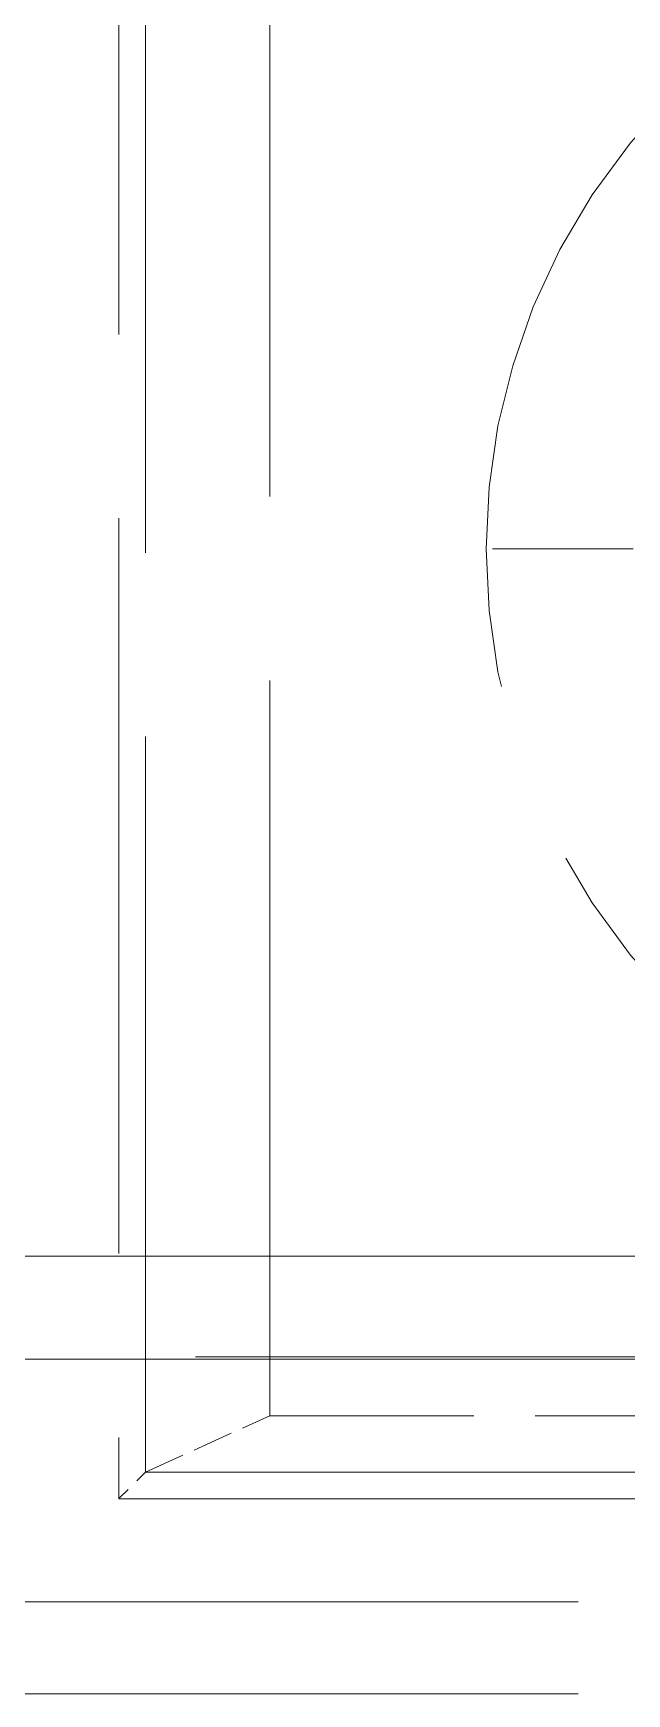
# Model space of a CAD drawing. Extents: x 23 to 587, y 4 to 413.
# Drawn here: x 211.46 to 216.31, y 92.47 to 106.02 of the extents above; entities that cross this region are included whole.
import ezdxf

# ---------------------------------------------------------------- set-up
doc = ezdxf.new("R2010")
doc.units = 0
doc.linetypes.add('DASHDOT', pattern=[18.5, 12, -3, 0.5, -3])
doc.linetypes.add('DASHED', pattern=[15, 12, -3])
doc.layers.get('0').update_dxf_attribs({"lineweight": 13})

# ---------------------------------------------------------------- blocks, each defined once
blk = doc.blocks.new('BLOCK403')
at = {"color": 7, "linetype": 'DASHDOT', "lineweight": 13}
for p, q in [((230.39, 103.381), (230.39, 82.581)), ((240.79, 92.981), (219.99, 92.981))]:
    blk.add_line(p, q, dxfattribs=at)
blk = doc.blocks.new('BLOCK424')
at = {"color": 7, "linetype": 'DASHED', "lineweight": 13}
for p, q in [((213.89, 108.481), (213.89, 77.481)), ((214.328, 77.918), (214.328, 108.043)), ((216.355, 78.835), (216.355, 106.016)), ((-67.61, 79.759), (556.39, 79.759)), ((227.14, 79.8), (204.39, 79.8)), ((267.514, 77.918), (214.328, 77.918)), ((213.89, 77.481), (274.89, 77.481)), ((14.39, 75.8), (474.39, 75.8)), ((14.39, 75.8), (474.39, 75.8)), ((14.39, 74.3), (474.39, 74.3))]:
    blk.add_line(p, q, dxfattribs=at)
at = {"color": 7, "lineweight": 13}
for p, q in [((-67.61, 81.441), (556.39, 81.441)), ((-67.61, 79.759), (556.39, 79.759))]:
    blk.add_line(p, q, dxfattribs=at)
at = {"color": 7, "linetype": 'DASHED', "lineweight": 13, "ltscale": 0.055632}
blk.add_line((214.328, 77.918), (216.355, 78.835), dxfattribs=at)
at = {"color": 7, "linetype": 'DASHED', "lineweight": 13, "ltscale": 0.333286}
blk.add_line((229.687, 78.835), (216.355, 78.835), dxfattribs=at)
at = {"color": 7, "linetype": 'DASHED', "lineweight": 13, "ltscale": 0.015468}
blk.add_line((214.328, 77.918), (213.89, 77.481), dxfattribs=at)
at = {"color": 7, "linetype": 'DASHED', "lineweight": 13}
blk.add_arc((230.39, 92.981), 10.5, 45, 225, dxfattribs=at)

msp = doc.modelspace()

# ---------------------------------------------------------------- block references
at = {"lineweight": 0, "xscale": 0.5, "yscale": 0.5, "zscale": 0.5}
for name in ['BLOCK424', 'BLOCK403']:
    msp.add_blockref(name, (105.216, 55.325), dxfattribs=at)

doc.saveas('drawing.dxf')
